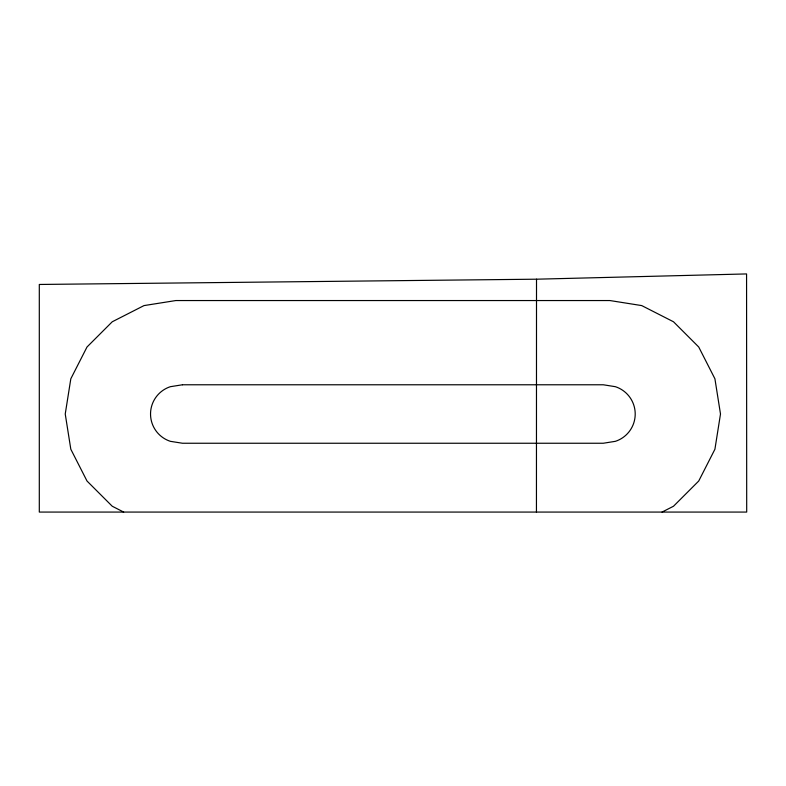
<?xml version="1.0" encoding="UTF-8"?>
<svg xmlns="http://www.w3.org/2000/svg" width="786" height="786" viewBox="0 0 786 786"><rect width="100%" height="100%" fill="white"/><g stroke="black" fill="none" stroke-linecap="round" stroke-linejoin="round"><path stroke-width="1.18" d="M662.067 512.069L673.504 506.243L698.725 481.022L714.916 449.238L720.497 414.016L714.916 378.783L698.725 346.999L673.504 321.779L641.72 305.587L609.907 300.547L175.828 300.547L144.015 305.587L112.241 321.779L87.01 346.999L70.819 378.783L65.238 414.016L70.819 449.238L87.01 481.022L112.241 506.243L123.667 512.069M536.514 279.197L746.572 273.931L746.7 512.069L39.3 512.069L39.3 284.463L536.514 279.197L536.445 512.069M182.46 384.776L170.375 386.692A28.728 28.728 0 0 0 170.375 441.329L182.46 443.245L603.275 443.245L615.369 441.329A28.728 28.728 0 0 0 615.369 386.692L603.275 384.776L182.46 384.776"/></g></svg>
